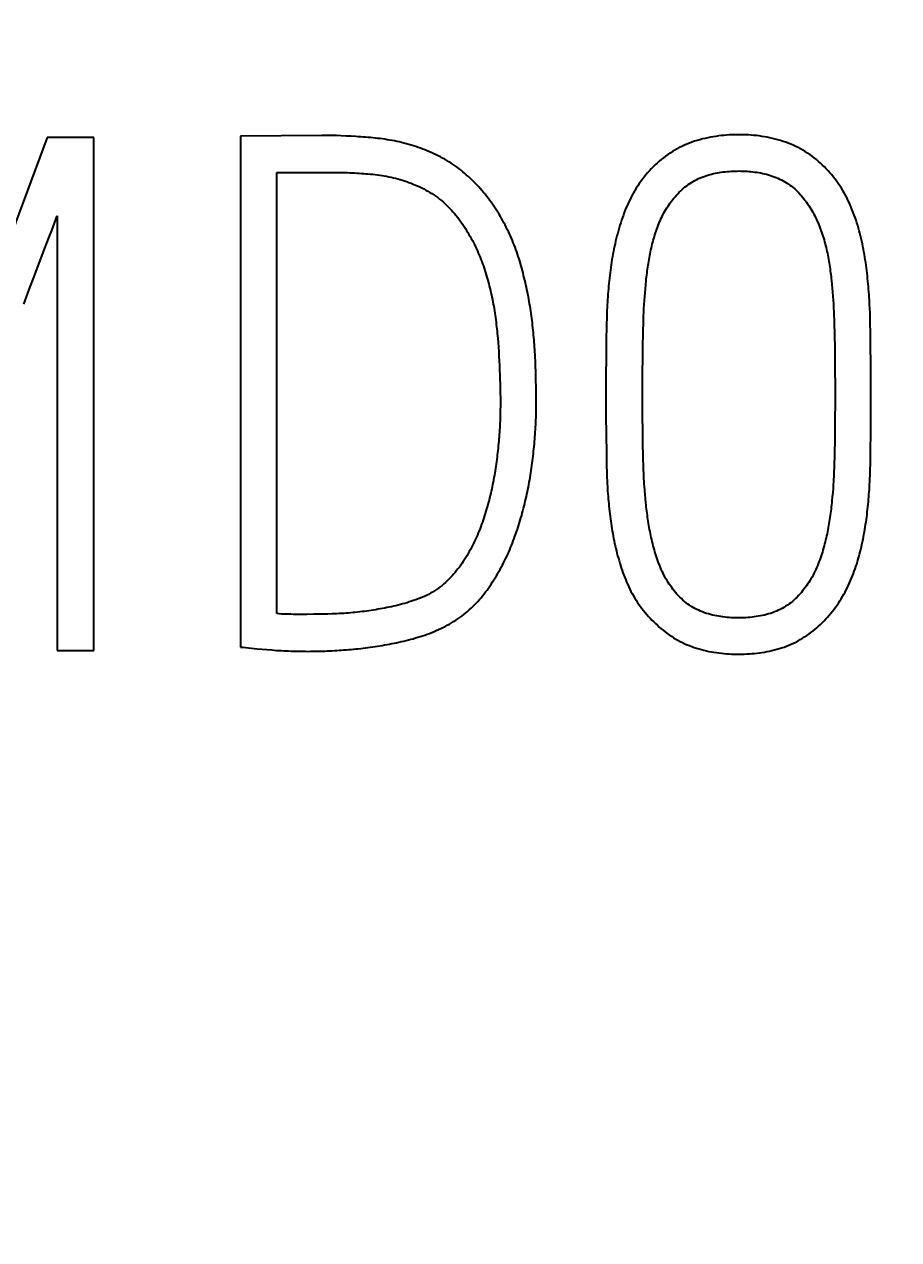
# Model space of a CAD drawing. Extents: x 0 to 420, y 0 to 297.
# Drawn here: x 132.509 to 135.235, y 172.36 to 176.15 of the extents above; entities that cross this region are included whole.
import ezdxf
from ezdxf.enums import TextEntityAlignment as Align

# ---------------------------------------------------------------- set-up
doc = ezdxf.new("R2010")
doc.units = 0
doc.header["$LTSCALE"] = 23.1
doc.layers.add('10100_DIM_FRONT', color=7, linetype='CONTINUOUS')
doc.layers.add('10500_FRONT_LABELING', color=7, linetype='CONTINUOUS')
doc.dimstyles.get("Standard").update_dxf_attribs({"dimtxt": 2.5, "dimasz": 2.5, "dimexe": 1.25, "dimexo": 0.625, "dimtad": 1, "dimcen": 2.5, "dimazin": 3, "dimtfac": 1, "dimtmove": 0, "dimatfit": 3})

# ---------------------------------------------------------------- blocks, each defined once
blk = doc.blocks.new('*D0')
at = {"layer": '10100_DIM_FRONT', "linetype": 'CONTINUOUS'}
for p, q in [((107.530749, 192.195968), (107.530749, 134.211085)), ((143.030749, 192.195968), (143.030749, 134.211085)), ((107.530749, 136.211085), (125.280749, 136.211085)), ((143.030749, 136.211085), (125.280749, 136.211085))]:
    blk.add_line(p, q, dxfattribs=at)
for points in [[(111.030749, 136.711085), (107.530749, 136.211085), (111.030749, 135.711085)], [(139.530749, 135.711085), (143.030749, 136.211085), (139.530749, 136.711085)]]:
    blk.add_solid(points, dxfattribs=at)
blk.add_text('35,5', height=3.5, dxfattribs=at).set_placement((121.450091, 137.086085), (130.950091, 137.086085), align=Align.FIT)
blk = doc.blocks.new('*D1')
at = {"layer": '10100_DIM_FRONT', "linetype": 'CONTINUOUS'}
for p, q in [((143.030749, 192.195968), (143.030749, 124.458443)), ((99.530757, 151.746968), (99.530757, 124.458443)), ((99.530757, 126.458443), (121.280753, 126.458443)), ((143.030749, 126.458443), (121.280753, 126.458443))]:
    blk.add_line(p, q, dxfattribs=at)
for points in [[(103.030757, 126.958443), (99.530757, 126.458443), (103.030757, 125.958443)], [(139.530749, 125.958443), (143.030749, 126.458443), (139.530749, 126.958443)]]:
    blk.add_solid(points, dxfattribs=at)
blk.add_text('43,5', height=3.5, dxfattribs=at).set_placement((117.247464, 127.333443), (126.997464, 127.333443), align=Align.FIT)

msp = doc.modelspace()

# ---------------------------------------------------------------- linework, layer by layer
at = {"layer": '10500_FRONT_LABELING', "color": 7, "linetype": 'CONTINUOUS'}
for p, q in [((132.5799, 175.797), (132.4674, 175.4944)), ((132.7254, 175.797), (132.5799, 175.797)), ((132.7254, 174.197), (132.7254, 175.797)), ((133.1822, 175.8014), (133.1822, 174.2081)), ((133.4816, 175.8029), (133.4665, 175.8033)), ((133.4968, 175.8023), (133.4816, 175.8029)), ((133.5119, 175.8017), (133.4968, 175.8023)), ((133.5271, 175.801), (133.5119, 175.8017)), ((133.2964, 174.3124), (133.2964, 175.6882)), ((132.6112, 175.5529), (132.6112, 174.197)), ((132.524, 175.3234), (132.5415, 175.3693)), ((135.025, 175.3512), (135.0262, 175.339)), ((132.5067, 175.2775), (132.524, 175.3234)), ((134.4429, 175.301), (134.4438, 175.3132)), ((134.4438, 175.3132), (134.4448, 175.3255)), ((134.4448, 175.3255), (134.446, 175.3377)), ((135.0262, 175.339), (135.0273, 175.3268)), ((135.0273, 175.3268), (135.0283, 175.3146)), ((135.0283, 175.3146), (135.0293, 175.3023)), ((135.0293, 175.3023), (135.0302, 175.2901)), ((134.4399, 175.2521), (134.4405, 175.2643)), ((134.4405, 175.2643), (134.4412, 175.2765)), ((134.4412, 175.2765), (134.442, 175.2888)), ((134.442, 175.2888), (134.4429, 175.301)), ((135.0302, 175.2901), (135.031, 175.2778)), ((135.031, 175.2778), (135.0317, 175.2655)), ((135.0317, 175.2655), (135.0323, 175.2533)), ((135.1452, 175.2496), (135.1445, 175.2662)), ((134.3243, 175.2331), (134.3239, 175.2164)), ((134.4386, 175.2153), (134.439, 175.2276)), ((134.439, 175.2276), (134.4394, 175.2398)), ((134.4394, 175.2398), (134.4399, 175.2521)), ((135.0323, 175.2533), (135.0328, 175.241)), ((135.0328, 175.241), (135.0333, 175.2287)), ((135.0333, 175.2287), (135.0338, 175.2102)), ((135.1457, 175.2328), (135.1452, 175.2496)), ((135.1461, 175.2161), (135.1457, 175.2328)), ((134.3235, 175.1996), (134.3231, 175.1745)), ((134.3239, 175.2164), (134.3235, 175.1996)), ((134.4377, 175.1786), (134.4381, 175.197)), ((134.4381, 175.197), (134.4386, 175.2153)), ((135.0338, 175.2102), (135.0343, 175.1917)), ((135.0343, 175.1917), (135.0347, 175.1732)), ((135.1466, 175.1911), (135.1461, 175.2161)), ((135.1472, 175.1492), (135.1466, 175.1911)), ((133.9844, 175.1716), (133.9855, 175.1574)), ((133.9855, 175.1574), (133.9866, 175.1431)), ((134.3231, 175.1745), (134.3224, 175.1075)), ((134.4369, 175.1296), (134.4372, 175.1541)), ((134.4372, 175.1541), (134.4377, 175.1786)), ((135.0347, 175.1732), (135.0351, 175.1486)), ((133.9866, 175.1431), (133.9875, 175.1289)), ((133.9875, 175.1289), (133.9883, 175.1146)), ((133.9883, 175.1146), (133.9891, 175.1003)), ((134.1022, 175.0982), (134.1015, 175.1133)), ((134.4365, 175.0989), (134.4369, 175.1296)), ((135.0351, 175.1486), (135.0355, 175.1178)), ((135.0355, 175.1178), (135.0358, 175.087)), ((135.1478, 175.0907), (135.1472, 175.1492)), ((133.9891, 175.1003), (133.9898, 175.086)), ((133.9898, 175.086), (133.9904, 175.0717)), ((134.1027, 175.0831), (134.1022, 175.0982)), ((134.1032, 175.0679), (134.1027, 175.0831)), ((134.3224, 175.1075), (134.322, 175.0572)), ((134.4363, 175.0744), (134.4365, 175.0989)), ((135.0358, 175.087), (135.036, 175.0624)), ((135.1481, 175.0404), (135.1478, 175.0907)), ((133.9904, 175.0717), (133.991, 175.0574)), ((133.991, 175.0574), (133.9915, 175.0431)), ((133.9915, 175.0431), (133.9919, 175.0287)), ((134.1037, 175.0452), (134.1032, 175.0679)), ((134.1043, 175.0148), (134.1037, 175.0452)), ((134.322, 175.0572), (134.3219, 174.9825)), ((134.4361, 175.0131), (134.4362, 175.0437)), ((134.4362, 175.0437), (134.4363, 175.0744)), ((135.036, 175.0624), (135.0361, 175.0316)), ((135.1481, 175.007), (135.1481, 175.0404)), ((133.9919, 175.0287), (133.9923, 175.0144)), ((133.9923, 175.0144), (133.9925, 175.0001)), ((133.9925, 175.0001), (133.9927, 174.9857)), ((134.1045, 174.9996), (134.1043, 175.0148)), ((134.1047, 174.9845), (134.1045, 174.9996)), ((134.4361, 174.9695), (134.4361, 175.0131)), ((135.0361, 175.0316), (135.0362, 174.9825)), ((135.148, 174.9354), (135.1481, 175.007)), ((133.9927, 174.9857), (133.9928, 174.9713)), ((134.3219, 174.9825), (134.322, 174.9278)), ((134.4362, 174.9435), (134.4361, 174.9695)), ((135.0362, 174.9825), (135.0361, 174.9565)), ((134.322, 174.9278), (134.3224, 174.8731)), ((134.4363, 174.9175), (134.4362, 174.9435)), ((135.036, 174.9305), (135.0358, 174.9044)), ((135.0361, 174.9565), (135.036, 174.9305)), ((135.1476, 174.8803), (135.148, 174.9354)), ((134.4366, 174.8915), (134.4363, 174.9175)), ((134.437, 174.859), (134.4366, 174.8915)), ((135.0358, 174.9044), (135.0356, 174.8784)), ((134.3224, 174.8731), (134.3232, 174.8106)), ((134.4373, 174.833), (134.437, 174.859)), ((135.0356, 174.8784), (135.0351, 174.8459)), ((135.1469, 174.8174), (135.1476, 174.8803)), ((134.3232, 174.8106), (134.3236, 174.7872)), ((134.4377, 174.8134), (134.4373, 174.833)), ((134.4381, 174.7939), (134.4377, 174.8134)), ((135.0347, 174.8198), (135.0343, 174.8003)), ((135.0351, 174.8459), (135.0347, 174.8198)), ((135.1465, 174.7939), (135.1469, 174.8174)), ((134.3236, 174.7872), (134.3239, 174.7716)), ((134.3239, 174.7716), (134.3244, 174.756)), ((134.4387, 174.7744), (134.4381, 174.7939)), ((134.4392, 174.7614), (134.4387, 174.7744)), ((135.0337, 174.7808), (135.0333, 174.7678)), ((135.0343, 174.8003), (135.0337, 174.7808)), ((135.1458, 174.7624), (135.1462, 174.7781)), ((135.1462, 174.7781), (135.1465, 174.7939)), ((134.3244, 174.756), (134.3249, 174.7404)), ((134.3249, 174.7404), (134.3256, 174.7248)), ((134.4397, 174.7485), (134.4392, 174.7614)), ((134.4403, 174.7355), (134.4397, 174.7485)), ((134.4411, 174.7225), (134.4403, 174.7355)), ((135.0328, 174.7548), (135.0322, 174.7418)), ((135.0333, 174.7678), (135.0328, 174.7548)), ((135.1453, 174.7467), (135.1458, 174.7624)), ((134.4439, 174.6838), (134.4429, 174.6967)), ((135.0299, 174.7028), (135.0289, 174.6899)), ((135.0308, 174.7158), (135.0299, 174.7028)), ((134.4451, 174.6709), (134.4439, 174.6838)), ((134.4464, 174.658), (134.4451, 174.6709)), ((135.0289, 174.6899), (135.0277, 174.6769)), ((133.3898, 174.3101), (133.3683, 174.3101)), ((133.4114, 174.3102), (133.3898, 174.3101)), ((133.4258, 174.3103), (133.4114, 174.3102)), ((133.4689, 174.3114), (133.4546, 174.311)), ((133.4833, 174.312), (133.4689, 174.3114)), ((133.2349, 174.203), (133.2651, 174.2002)), ((132.6112, 174.197), (132.7254, 174.197)), ((133.2651, 174.2002), (133.2802, 174.199))]:
    msp.add_line(p, q, dxfattribs=at)
for points in [[(133.4665, 175.8033), (133.4589, 175.8034), (133.4513, 175.8036), (133.4437, 175.8036), (133.4361, 175.8037), (133.1822, 175.8014)], [(134.1015, 175.1133), (134.1011, 175.1209), (134.1007, 175.1284), (134.1002, 175.136), (134.0997, 175.1435), (134.0991, 175.1511), (134.0986, 175.1586), (134.0979, 175.1661), (134.0973, 175.1736), (134.0966, 175.1811), (134.0958, 175.1887), (134.095, 175.1962), (134.0942, 175.2037), (134.0934, 175.2112), (134.0925, 175.2187), (134.0916, 175.2262), (134.0907, 175.2336), (134.0897, 175.2411), (134.0887, 175.2486), (134.0876, 175.2561), (134.0865, 175.2635), (134.0853, 175.271), (134.0841, 175.2784), (134.0828, 175.2859), (134.0814, 175.2933), (134.0801, 175.3007), (134.0786, 175.3082), (134.0771, 175.3156), (134.0756, 175.323), (134.074, 175.3304), (134.0724, 175.3378), (134.0707, 175.3452), (134.069, 175.3526), (134.0672, 175.36), (134.0654, 175.3673), (134.0635, 175.3747), (134.0616, 175.3821), (134.0596, 175.3894), (134.0576, 175.3968), (134.0555, 175.4041), (134.0533, 175.4114), (134.051, 175.4188), (134.0487, 175.4261), (134.0463, 175.4333), (134.0438, 175.4406), (134.0412, 175.4478), (134.0386, 175.4549), (134.0359, 175.462), (134.033, 175.4691), (134.0302, 175.4761), (134.0272, 175.4831), (134.0241, 175.4901), (134.021, 175.497), (134.0178, 175.5039), (134.0145, 175.5107), (134.0111, 175.5175), (134.0077, 175.5243), (134.0041, 175.5311), (134.0005, 175.5377), (133.9968, 175.5444), (133.993, 175.551), (133.9891, 175.5576), (133.9851, 175.5641), (133.9811, 175.5706), (133.9769, 175.577), (133.9726, 175.5834), (133.9683, 175.5897), (133.9638, 175.5959), (133.9593, 175.6021), (133.9547, 175.6081), (133.95, 175.6141), (133.9452, 175.62), (133.9404, 175.6259), (133.9354, 175.6316), (133.9304, 175.6373), (133.9254, 175.6429), (133.9202, 175.6485), (133.915, 175.654), (133.9097, 175.6594), (133.9043, 175.6647), (133.8989, 175.67), (133.8933, 175.6751), (133.8877, 175.6802), (133.882, 175.6852), (133.8761, 175.6901), (133.8702, 175.6949), (133.8642, 175.6996), (133.858, 175.7042), (133.8518, 175.7087), (133.8454, 175.713), (133.839, 175.7173), (133.8326, 175.7214), (133.826, 175.7254), (133.8194, 175.7292), (133.8128, 175.7329), (133.8061, 175.7365), (133.7993, 175.74), (133.7925, 175.7433), (133.7856, 175.7465), (133.7787, 175.7497), (133.7717, 175.7527), (133.7647, 175.7556), (133.7577, 175.7584), (133.7506, 175.7611), (133.7434, 175.7637), (133.7362, 175.7663), (133.729, 175.7687), (133.7218, 175.7711), (133.7145, 175.7733), (133.7071, 175.7755), (133.6997, 175.7776), (133.6923, 175.7796), (133.6849, 175.7814), (133.6775, 175.7832), (133.67, 175.7848), (133.6626, 175.7864), (133.6551, 175.7878), (133.6476, 175.7892), (133.6401, 175.7904), (133.6326, 175.7916), (133.6251, 175.7926), (133.6176, 175.7936), (133.6101, 175.7945), (133.6026, 175.7954), (133.5951, 175.7961), (133.5875, 175.7969), (133.58, 175.7975), (133.5724, 175.7981), (133.5649, 175.7987), (133.5573, 175.7992), (133.5498, 175.7997), (133.5422, 175.8002), (133.5271, 175.801)], [(135.1445, 175.2662), (135.1441, 175.2746), (135.1437, 175.2829), (135.1432, 175.2913), (135.1427, 175.2996), (135.1421, 175.3079), (135.1415, 175.3163), (135.1409, 175.3246), (135.1402, 175.3329), (135.1395, 175.3412), (135.1387, 175.3495), (135.1378, 175.3578), (135.1369, 175.3661), (135.136, 175.3744), (135.135, 175.3827), (135.134, 175.391), (135.1329, 175.3993), (135.1317, 175.4076), (135.1305, 175.4159), (135.1292, 175.4242), (135.1278, 175.4324), (135.1263, 175.4407), (135.1248, 175.4489), (135.1232, 175.4572), (135.1215, 175.4654), (135.1197, 175.4737), (135.1178, 175.4819), (135.1158, 175.4901), (135.1137, 175.4983), (135.1114, 175.5065), (135.1091, 175.5147), (135.1067, 175.5229), (135.1042, 175.531), (135.1016, 175.5391), (135.0989, 175.5472), (135.096, 175.5552), (135.0931, 175.5631), (135.09, 175.571), (135.0868, 175.5789), (135.0835, 175.5867), (135.08, 175.5944), (135.0764, 175.602), (135.0726, 175.6096), (135.0687, 175.6172), (135.0645, 175.6246), (135.0602, 175.632), (135.0558, 175.6393), (135.0511, 175.6464), (135.0463, 175.6535), (135.0414, 175.6604), (135.0363, 175.6672), (135.0311, 175.6739), (135.0258, 175.6805), (135.0203, 175.6869), (135.0147, 175.6932), (135.009, 175.6994), (135.0031, 175.7055), (134.9971, 175.7114), (134.9909, 175.7171), (134.9845, 175.7228), (134.978, 175.7283), (134.9713, 175.7336), (134.9645, 175.7388), (134.9575, 175.7438), (134.9504, 175.7486), (134.9433, 175.7531), (134.936, 175.7575), (134.9286, 175.7617), (134.9212, 175.7656), (134.9136, 175.7694), (134.9059, 175.7729), (134.8982, 175.7763), (134.8903, 175.7794), (134.8824, 175.7824), (134.8744, 175.7852), (134.8662, 175.7878), (134.858, 175.7902), (134.8498, 175.7924), (134.8414, 175.7945), (134.8331, 175.7963), (134.8248, 175.798), (134.8164, 175.7995), (134.808, 175.8008), (134.7997, 175.802), (134.7913, 175.803), (134.7828, 175.8038), (134.7744, 175.8045), (134.766, 175.805), (134.7575, 175.8054), (134.749, 175.8057), (134.7405, 175.8058), (134.732, 175.8058), (134.7235, 175.8057), (134.715, 175.8054), (134.7065, 175.805), (134.698, 175.8045), (134.6895, 175.8038), (134.681, 175.8029), (134.6726, 175.8019), (134.6642, 175.8008), (134.6558, 175.7995), (134.6475, 175.798), (134.6392, 175.7963), (134.6309, 175.7945), (134.6227, 175.7925), (134.6145, 175.7903), (134.6064, 175.7879), (134.5983, 175.7853), (134.5902, 175.7825), (134.5822, 175.7795), (134.5743, 175.7763), (134.5664, 175.773), (134.5587, 175.7694), (134.5511, 175.7656), (134.5436, 175.7616), (134.5362, 175.7575), (134.529, 175.7531), (134.5218, 175.7486), (134.5148, 175.7438), (134.5079, 175.7389), (134.5012, 175.7338), (134.4945, 175.7284), (134.488, 175.723), (134.4816, 175.7173), (134.4753, 175.7115), (134.4692, 175.7055), (134.4633, 175.6994), (134.4575, 175.6932), (134.4519, 175.6869), (134.4464, 175.6804), (134.441, 175.6738), (134.4358, 175.6671), (134.4308, 175.6603), (134.4258, 175.6534), (134.4211, 175.6463), (134.4164, 175.6391), (134.4119, 175.6318), (134.4077, 175.6245), (134.4036, 175.617), (134.3996, 175.6095), (134.3959, 175.602), (134.3922, 175.5943), (134.3888, 175.5866), (134.3855, 175.5789), (134.3823, 175.5711), (134.3792, 175.5633), (134.3763, 175.5554), (134.3734, 175.5474), (134.3707, 175.5394), (134.3681, 175.5314), (134.3655, 175.5233), (134.3631, 175.5153), (134.3607, 175.5071), (134.3585, 175.499), (134.3563, 175.4908), (134.3542, 175.4825), (134.3522, 175.4743), (134.3503, 175.466), (134.3485, 175.4578), (134.3468, 175.4495), (134.3452, 175.4412), (134.3436, 175.433), (134.3421, 175.4247), (134.3407, 175.4164), (134.3394, 175.4081), (134.3382, 175.3998), (134.337, 175.3915), (134.3358, 175.3832), (134.3347, 175.3749)], [(133.2964, 175.6882), (133.4805, 175.6882), (133.4877, 175.6881), (133.4949, 175.688), (133.5021, 175.6879), (133.5093, 175.6877), (133.5165, 175.6875), (133.5237, 175.6872), (133.5309, 175.6869), (133.5381, 175.6866), (133.5453, 175.6862), (133.5524, 175.6858), (133.5596, 175.6853), (133.5668, 175.6848), (133.5739, 175.6843), (133.5811, 175.6837), (133.5882, 175.6831), (133.5954, 175.6823), (133.6025, 175.6816), (133.6097, 175.6807), (133.6168, 175.6798), (133.6239, 175.6787), (133.631, 175.6776), (133.6381, 175.6763), (133.6451, 175.675), (133.6522, 175.6735), (133.6593, 175.6719), (133.6663, 175.6701), (133.6733, 175.6683), (133.6803, 175.6662), (133.6873, 175.6641), (133.6942, 175.6619), (133.7011, 175.6595), (133.7079, 175.657), (133.7147, 175.6545), (133.7214, 175.6518), (133.7281, 175.649), (133.7347, 175.6461), (133.7413, 175.6431), (133.7478, 175.6399), (133.7542, 175.6366), (133.7606, 175.6332), (133.7669, 175.6297), (133.7732, 175.626), (133.7794, 175.6221), (133.7855, 175.6181), (133.7915, 175.614), (133.7974, 175.6097), (133.8032, 175.6053), (133.8088, 175.6007), (133.8144, 175.5961), (133.8198, 175.5913), (133.825, 175.5864), (133.8302, 175.5814), (133.8352, 175.5762), (133.8401, 175.571), (133.845, 175.5656), (133.8497, 175.5602), (133.8543, 175.5546), (133.8588, 175.549), (133.8632, 175.5432), (133.8675, 175.5374), (133.8717, 175.5314), (133.8758, 175.5254), (133.8799, 175.5194), (133.8838, 175.5133), (133.8876, 175.5071), (133.8914, 175.501), (133.895, 175.4947), (133.8986, 175.4885), (133.9021, 175.4822), (133.9055, 175.4758), (133.9088, 175.4694), (133.912, 175.463), (133.9152, 175.4565), (133.9183, 175.45), (133.9212, 175.4435), (133.9241, 175.4369), (133.9269, 175.4303), (133.9296, 175.4236), (133.9323, 175.4169), (133.9348, 175.4101), (133.9373, 175.4033), (133.9397, 175.3965), (133.942, 175.3897), (133.9443, 175.3828), (133.9465, 175.3759), (133.9486, 175.3689), (133.9507, 175.362), (133.9527, 175.355), (133.9546, 175.348), (133.9565, 175.341), (133.9583, 175.3341), (133.9601, 175.3271), (133.9618, 175.3201), (133.9634, 175.3131), (133.965, 175.306), (133.9665, 175.299), (133.9679, 175.292), (133.9693, 175.285), (133.9707, 175.2779), (133.972, 175.2709), (133.9732, 175.2638), (133.9744, 175.2568), (133.9755, 175.2497), (133.9765, 175.2426), (133.9775, 175.2356), (133.9785, 175.2285), (133.9794, 175.2214), (133.9802, 175.2143), (133.981, 175.2072), (133.9818, 175.2001), (133.9825, 175.193), (133.9832, 175.1859), (133.9838, 175.1788), (133.9844, 175.1716)], [(134.446, 175.3377), (134.4472, 175.3499), (134.4478, 175.356), (134.4485, 175.3621), (134.4492, 175.3682), (134.45, 175.3743), (134.4507, 175.3804), (134.4515, 175.3865), (134.4524, 175.3926), (134.4533, 175.3987), (134.4542, 175.4047), (134.4552, 175.4108), (134.4562, 175.4168), (134.4573, 175.4228), (134.4584, 175.4288), (134.4596, 175.4348), (134.4608, 175.4408), (134.4621, 175.4467), (134.4635, 175.4527), (134.4649, 175.4586), (134.4664, 175.4645), (134.4679, 175.4704), (134.4695, 175.4763), (134.4711, 175.4822), (134.4728, 175.488), (134.4746, 175.4938), (134.4764, 175.4997), (134.4783, 175.5054), (134.4803, 175.5112), (134.4824, 175.517), (134.4846, 175.5227), (134.4868, 175.5284), (134.4892, 175.534), (134.4916, 175.5397), (134.4942, 175.5453), (134.4969, 175.5509), (134.4997, 175.5564), (134.5026, 175.5619), (134.5057, 175.5673), (134.5088, 175.5726), (134.512, 175.5779), (134.5154, 175.5831), (134.5189, 175.5882), (134.5224, 175.5932), (134.5261, 175.5982), (134.5299, 175.6031), (134.5337, 175.6079), (134.5377, 175.6126), (134.5419, 175.6172), (134.5461, 175.6218), (134.5504, 175.6262), (134.5549, 175.6306), (134.5594, 175.6348), (134.564, 175.6388), (134.5688, 175.6428), (134.5736, 175.6466), (134.5785, 175.6502), (134.5836, 175.6537), (134.5887, 175.657), (134.594, 175.6602), (134.5993, 175.6633), (134.6048, 175.6661), (134.6104, 175.6688), (134.6161, 175.6714), (134.6219, 175.6737), (134.6277, 175.6759), (134.6336, 175.6779), (134.6395, 175.6798), (134.6454, 175.6815), (134.6513, 175.6831), (134.6573, 175.6845), (134.6634, 175.6858), (134.6694, 175.687), (134.6755, 175.688), (134.6816, 175.689), (134.6878, 175.6898), (134.694, 175.6905), (134.7002, 175.6911), (134.7063, 175.6916), (134.7125, 175.692), (134.7187, 175.6923), (134.7249, 175.6925), (134.7311, 175.6926), (134.7372, 175.6927), (134.7434, 175.6926), (134.7495, 175.6925), (134.7557, 175.6922), (134.7618, 175.6919), (134.7679, 175.6914), (134.7741, 175.6909), (134.7802, 175.6903), (134.7863, 175.6895), (134.7924, 175.6886), (134.7984, 175.6876), (134.8045, 175.6865), (134.8106, 175.6852), (134.8166, 175.6838), (134.8227, 175.6823), (134.8287, 175.6806), (134.8347, 175.6788), (134.8406, 175.6768), (134.8464, 175.6747), (134.8522, 175.6725), (134.8579, 175.6701), (134.8635, 175.6675), (134.8691, 175.6648), (134.8746, 175.6619), (134.88, 175.6588), (134.8853, 175.6556), (134.8906, 175.6522), (134.8957, 175.6486), (134.9007, 175.6449), (134.9056, 175.641), (134.9104, 175.637), (134.915, 175.6329), (134.9194, 175.6286), (134.9237, 175.6242), (134.9279, 175.6196), (134.932, 175.615), (134.9359, 175.6102), (134.9398, 175.6053), (134.9435, 175.6003), (134.9472, 175.5952), (134.9508, 175.5901), (134.9542, 175.585), (134.9576, 175.5798), (134.9609, 175.5745), (134.964, 175.5692), (134.9671, 175.5638), (134.97, 175.5584), (134.9729, 175.5529), (134.9756, 175.5474), (134.9783, 175.5418), (134.9808, 175.5362), (134.9833, 175.5306), (134.9857, 175.5248), (134.988, 175.5191), (134.9902, 175.5133), (134.9923, 175.5075), (134.9944, 175.5016), (134.9964, 175.4957), (134.9983, 175.4898), (135.0001, 175.4838), (135.0019, 175.4779), (135.0035, 175.4719)], [(132.5854, 175.4839), (132.5941, 175.5069), (132.6027, 175.5298), (132.6112, 175.5529)], [(132.5415, 175.3693), (132.5679, 175.4381), (132.5854, 175.4839)], [(135.0035, 175.4719), (135.0052, 175.466), (135.0067, 175.46), (135.0082, 175.454), (135.0096, 175.448), (135.011, 175.442), (135.0123, 175.436), (135.0135, 175.43), (135.0147, 175.424), (135.0158, 175.418), (135.0168, 175.4119), (135.0178, 175.4059), (135.0188, 175.3998), (135.0197, 175.3938), (135.0205, 175.3877), (135.0214, 175.3816), (135.0222, 175.3756), (135.0229, 175.3695), (135.0236, 175.3634), (135.0243, 175.3573), (135.025, 175.3512)], [(134.3347, 175.3749), (134.3337, 175.3666), (134.3328, 175.3583), (134.3318, 175.3499), (134.331, 175.3416), (134.3302, 175.3333), (134.3294, 175.325), (134.3287, 175.3166), (134.3281, 175.3083), (134.3275, 175.3), (134.3269, 175.2916), (134.3264, 175.2833), (134.326, 175.2749), (134.3256, 175.2666), (134.3252, 175.2582), (134.3249, 175.2498), (134.3243, 175.2331)], [(133.3704, 174.1949), (133.3779, 174.1948), (133.3854, 174.1948), (133.3929, 174.1947), (133.4004, 174.1948), (133.4079, 174.1948), (133.4154, 174.1949), (133.4229, 174.1951), (133.4304, 174.1952), (133.4379, 174.1955), (133.4453, 174.1957), (133.4528, 174.196), (133.4603, 174.1963), (133.4678, 174.1967), (133.4753, 174.197), (133.4828, 174.1975), (133.4902, 174.1979), (133.4977, 174.1984), (133.5052, 174.199), (133.5127, 174.1995), (133.5201, 174.2001), (133.5276, 174.2008), (133.5351, 174.2015), (133.5425, 174.2022), (133.55, 174.203), (133.5575, 174.2038), (133.5649, 174.2047), (133.5724, 174.2056), (133.5798, 174.2066), (133.5873, 174.2076), (133.5947, 174.2086), (133.6022, 174.2097), (133.6096, 174.2108), (133.6171, 174.212), (133.6245, 174.2132), (133.632, 174.2145), (133.6394, 174.2159), (133.6468, 174.2173), (133.6543, 174.2187), (133.6617, 174.2202), (133.6691, 174.2217), (133.6765, 174.2233), (133.684, 174.225), (133.6914, 174.2267), (133.6988, 174.2284), (133.7062, 174.2303), (133.7136, 174.2322), (133.721, 174.2342), (133.7284, 174.2363), (133.7357, 174.2384), (133.743, 174.2407), (133.7503, 174.2431), (133.7575, 174.2455), (133.7647, 174.2481), (133.7718, 174.2508), (133.7789, 174.2536), (133.7859, 174.2565), (133.7929, 174.2594), (133.7999, 174.2625), (133.8068, 174.2657), (133.8136, 174.269), (133.8205, 174.2724), (133.8272, 174.276), (133.8339, 174.2796), (133.8405, 174.2834), (133.8471, 174.2874), (133.8536, 174.2915), (133.86, 174.2957), (133.8663, 174.3001), (133.8725, 174.3046), (133.8785, 174.3093), (133.8844, 174.3141), (133.8902, 174.3189), (133.8959, 174.3239), (133.9014, 174.329), (133.9069, 174.3343), (133.9122, 174.3396), (133.9174, 174.3451), (133.9226, 174.3506), (133.9276, 174.3563), (133.9325, 174.362), (133.9373, 174.3679), (133.942, 174.3738), (133.9467, 174.3798), (133.9512, 174.3859), (133.9557, 174.3921), (133.9601, 174.3984), (133.9644, 174.4047), (133.9686, 174.4111), (133.9727, 174.4175), (133.9767, 174.424), (133.9806, 174.4304), (133.9845, 174.437), (133.9883, 174.4436), (133.992, 174.4502), (133.9956, 174.4568), (133.9992, 174.4635), (134.0026, 174.4702), (134.006, 174.4769), (134.0093, 174.4837), (134.0126, 174.4906), (134.0157, 174.4974), (134.0188, 174.5043), (134.0218, 174.5113), (134.0248, 174.5182), (134.0276, 174.5252), (134.0304, 174.5323), (134.0331, 174.5393), (134.0358, 174.5464), (134.0384, 174.5536), (134.0409, 174.5607), (134.0434, 174.5679), (134.0458, 174.5751), (134.0482, 174.5824), (134.0505, 174.5896), (134.0528, 174.5969), (134.055, 174.6042), (134.0571, 174.6115), (134.0592, 174.6188), (134.0612, 174.6261), (134.0632, 174.6334), (134.0651, 174.6408), (134.067, 174.6481), (134.0688, 174.6554), (134.0706, 174.6628), (134.0723, 174.6701), (134.074, 174.6775), (134.0756, 174.6849), (134.0772, 174.6923), (134.0787, 174.6996), (134.0801, 174.707), (134.0815, 174.7144), (134.0829, 174.7218), (134.0842, 174.7293), (134.0854, 174.7367), (134.0867, 174.7441), (134.0878, 174.7515), (134.0889, 174.759), (134.09, 174.7664), (134.0911, 174.7739), (134.0921, 174.7813), (134.093, 174.7888), (134.094, 174.7962), (134.0948, 174.8037), (134.0957, 174.8112), (134.0965, 174.8187), (134.0973, 174.8261), (134.098, 174.8336), (134.0987, 174.8411), (134.0994, 174.8486), (134.1, 174.8561), (134.1006, 174.8636), (134.1012, 174.8711), (134.1017, 174.8787), (134.1022, 174.8862), (134.1026, 174.8937), (134.103, 174.9012), (134.1033, 174.9088), (134.1036, 174.9163), (134.1039, 174.9239), (134.1041, 174.9314), (134.1043, 174.939), (134.1045, 174.9466), (134.1046, 174.9541), (134.1047, 174.9617), (134.1047, 174.9693), (134.1047, 174.9845)], [(133.9928, 174.9713), (133.9927, 174.957), (133.9926, 174.9498), (133.9925, 174.9426), (133.9924, 174.9354), (133.9922, 174.9283), (133.992, 174.9211), (133.9917, 174.9139), (133.9914, 174.9068), (133.9911, 174.8996), (133.9907, 174.8925), (133.9903, 174.8854), (133.9899, 174.8782), (133.9894, 174.8711), (133.9888, 174.864), (133.9883, 174.8568), (133.9877, 174.8497), (133.987, 174.8426), (133.9863, 174.8355), (133.9856, 174.8284), (133.9849, 174.8213), (133.9841, 174.8142), (133.9832, 174.8071), (133.9824, 174.8001), (133.9815, 174.793), (133.9805, 174.7859), (133.9795, 174.7789), (133.9785, 174.7718), (133.9774, 174.7647), (133.9763, 174.7577), (133.9752, 174.7506), (133.974, 174.7436), (133.9727, 174.7366), (133.9714, 174.7296), (133.9701, 174.7225), (133.9687, 174.7155), (133.9672, 174.7085), (133.9657, 174.7015), (133.9642, 174.6945), (133.9626, 174.6875), (133.9609, 174.6805), (133.9592, 174.6736), (133.9575, 174.6666), (133.9556, 174.6596), (133.9538, 174.6527), (133.9519, 174.6457), (133.9499, 174.6388), (133.9478, 174.6319), (133.9458, 174.625), (133.9436, 174.6181), (133.9414, 174.6113), (133.9391, 174.6045), (133.9368, 174.5977), (133.9344, 174.5909), (133.9319, 174.5842), (133.9294, 174.5775)], [(135.0322, 174.7418), (135.0316, 174.7288), (135.0312, 174.7223), (135.0308, 174.7158)], [(135.1165, 174.5126), (135.1184, 174.5203), (135.1201, 174.528), (135.1218, 174.5358), (135.1234, 174.5435), (135.125, 174.5513), (135.1264, 174.5591), (135.1278, 174.5669), (135.1292, 174.5746), (135.1304, 174.5824), (135.1316, 174.5902), (135.1328, 174.598), (135.1338, 174.6058), (135.1349, 174.6136), (135.1359, 174.6214), (135.1368, 174.6293), (135.1377, 174.6371), (135.1385, 174.6449), (135.1393, 174.6527), (135.1401, 174.6605), (135.1408, 174.6683), (135.1414, 174.6762), (135.142, 174.684), (135.1426, 174.6918), (135.1431, 174.6997), (135.1436, 174.7075), (135.144, 174.7153), (135.1444, 174.7232), (135.1447, 174.731), (135.1453, 174.7467)], [(134.3256, 174.7248), (134.3259, 174.717), (134.3264, 174.7092), (134.3268, 174.7015), (134.3273, 174.6937), (134.3279, 174.6859), (134.3285, 174.6781), (134.3291, 174.6704), (134.3298, 174.6626), (134.3305, 174.6548), (134.3313, 174.6471), (134.3321, 174.6393), (134.333, 174.6316), (134.3339, 174.6238), (134.3348, 174.6161), (134.3358, 174.6084), (134.3369, 174.6006), (134.338, 174.5929), (134.3392, 174.5852), (134.3404, 174.5775), (134.3417, 174.5697), (134.343, 174.562), (134.3444, 174.5543), (134.3459, 174.5466), (134.3475, 174.5389), (134.3491, 174.5313), (134.3508, 174.5236), (134.3526, 174.5159), (134.3545, 174.5082), (134.3564, 174.5006), (134.3584, 174.4929), (134.3606, 174.4853), (134.3628, 174.4776), (134.365, 174.47), (134.3674, 174.4624), (134.3698, 174.4549), (134.3724, 174.4473), (134.375, 174.4399), (134.3777, 174.4324), (134.3805, 174.425), (134.3835, 174.4177), (134.3865, 174.4104), (134.3897, 174.4031), (134.393, 174.3959), (134.3964, 174.3888), (134.4, 174.3817), (134.4037, 174.3747), (134.4076, 174.3678), (134.4116, 174.3609), (134.4158, 174.3542), (134.4202, 174.3475), (134.4247, 174.3409), (134.4293, 174.3344), (134.4341, 174.328), (134.439, 174.3218), (134.444, 174.3157), (134.4491, 174.3097), (134.4544, 174.3038), (134.4598, 174.298), (134.4652, 174.2923), (134.4708, 174.2868), (134.4765, 174.2813), (134.4823, 174.2759), (134.4882, 174.2706), (134.4942, 174.2654), (134.5003, 174.2604), (134.5066, 174.2554), (134.513, 174.2506), (134.5194, 174.2459), (134.526, 174.2415), (134.5327, 174.2372), (134.5395, 174.233), (134.5463, 174.2291), (134.5533, 174.2254), (134.5603, 174.2219), (134.5675, 174.2185), (134.5747, 174.2154), (134.5821, 174.2124), (134.5895, 174.2096), (134.597, 174.2069), (134.6046, 174.2045), (134.6122, 174.2022), (134.6199, 174.2), (134.6276, 174.1981), (134.6353, 174.1963), (134.6431, 174.1946), (134.6509, 174.1931), (134.6587, 174.1918), (134.6665, 174.1906), (134.6743, 174.1896), (134.6821, 174.1887), (134.69, 174.1879), (134.6978, 174.1872), (134.7057, 174.1867), (134.7136, 174.1863), (134.7215, 174.1861), (134.7295, 174.1859), (134.7374, 174.1859), (134.7454, 174.186), (134.7533, 174.1862), (134.7613, 174.1865), (134.7692, 174.1869), (134.7771, 174.1875), (134.785, 174.1882), (134.7928, 174.189), (134.8007, 174.19), (134.8084, 174.1911), (134.8162, 174.1924), (134.8239, 174.1938), (134.8316, 174.1954), (134.8393, 174.1971), (134.8469, 174.199), (134.8545, 174.201), (134.8621, 174.2032), (134.8696, 174.2056), (134.8771, 174.2082), (134.8845, 174.2109), (134.8919, 174.2138), (134.8993, 174.217), (134.9066, 174.2203), (134.9138, 174.2238), (134.9208, 174.2274), (134.9277, 174.2313), (134.9346, 174.2353), (134.9413, 174.2395), (134.9478, 174.2438), (134.9543, 174.2483), (134.9607, 174.253), (134.9669, 174.2579), (134.9731, 174.2629), (134.9791, 174.268), (134.9851, 174.2733), (134.9909, 174.2787), (134.9967, 174.2843), (135.0023, 174.29), (135.0077, 174.2957), (135.0131, 174.3016), (135.0183, 174.3076), (135.0234, 174.3136), (135.0284, 174.3198), (135.0332, 174.3261), (135.038, 174.3324), (135.0426, 174.3389), (135.047, 174.3454), (135.0514, 174.3521), (135.0556, 174.3588), (135.0597, 174.3657), (135.0637, 174.3726), (135.0675, 174.3796), (135.0712, 174.3866), (135.0747, 174.3937), (135.0781, 174.4009), (135.0814, 174.4081), (135.0845, 174.4153), (135.0875, 174.4226), (135.0905, 174.4299), (135.0933, 174.4372), (135.096, 174.4446), (135.0986, 174.452), (135.1012, 174.4595), (135.1036, 174.467), (135.1059, 174.4745), (135.1082, 174.4821), (135.1104, 174.4896), (135.1125, 174.4973), (135.1146, 174.5049), (135.1165, 174.5126)], [(134.4429, 174.6967), (134.4419, 174.7096), (134.4415, 174.7161), (134.4411, 174.7225)], [(134.4548, 174.5939), (134.4538, 174.6003), (134.4528, 174.6067), (134.4519, 174.6131), (134.451, 174.6195), (134.4501, 174.6259), (134.4493, 174.6323), (134.4485, 174.6387), (134.4478, 174.6451), (134.4471, 174.6516), (134.4464, 174.658)], [(135.0277, 174.6769), (135.0265, 174.664), (135.0258, 174.6576), (135.0251, 174.6511), (135.0244, 174.6447), (135.0237, 174.6382), (135.0229, 174.6318), (135.022, 174.6254), (135.0212, 174.6189), (135.0203, 174.6125), (135.0193, 174.6061), (135.0183, 174.5997), (135.0173, 174.5933), (135.0162, 174.5869), (135.015, 174.5805), (135.0138, 174.5741), (135.0126, 174.5677), (135.0113, 174.5614), (135.0099, 174.555), (135.0085, 174.5486), (135.0069, 174.5423), (135.0054, 174.5359), (135.0037, 174.5296), (135.0021, 174.5233), (135.0003, 174.517), (134.9985, 174.5107), (134.9966, 174.5045), (134.9947, 174.4983), (134.9926, 174.4921), (134.9905, 174.4859), (134.9884, 174.4798), (134.9861, 174.4737), (134.9838, 174.4676), (134.9813, 174.4616), (134.9788, 174.4556), (134.9761, 174.4496), (134.9734, 174.4437), (134.9705, 174.4378), (134.9675, 174.432), (134.9644, 174.4262), (134.9611, 174.4205), (134.9577, 174.4149), (134.9543, 174.4094), (134.9507, 174.404), (134.947, 174.3987), (134.9432, 174.3934), (134.9393, 174.3882), (134.9352, 174.3831), (134.9311, 174.3781), (134.9268, 174.3732), (134.9224, 174.3684), (134.9178, 174.3637), (134.9131, 174.3591), (134.9082, 174.3547), (134.9032, 174.3504), (134.8982, 174.3464), (134.893, 174.3425), (134.8876, 174.3387), (134.8822, 174.3351), (134.8767, 174.3317), (134.871, 174.3285), (134.8652, 174.3255), (134.8593, 174.3226), (134.8533, 174.32), (134.8472, 174.3175), (134.841, 174.3152), (134.8349, 174.3131), (134.8286, 174.3112), (134.8224, 174.3094), (134.8161, 174.3078), (134.8097, 174.3064), (134.8034, 174.3051), (134.797, 174.3039), (134.7905, 174.3029), (134.784, 174.302), (134.7775, 174.3012), (134.771, 174.3006), (134.7645, 174.3), (134.7579, 174.2996), (134.7514, 174.2993), (134.7449, 174.2991), (134.7384, 174.2991), (134.7319, 174.2991), (134.7254, 174.2992), (134.7189, 174.2994), (134.7125, 174.2997), (134.706, 174.3001), (134.6995, 174.3006), (134.6931, 174.3013), (134.6867, 174.302), (134.6802, 174.3029), (134.6738, 174.304), (134.6674, 174.3051), (134.661, 174.3064), (134.6546, 174.3079), (134.6483, 174.3095), (134.6419, 174.3112), (134.6356, 174.3132), (134.6294, 174.3153), (134.6233, 174.3175), (134.6172, 174.32), (134.6112, 174.3226), (134.6053, 174.3254), (134.5995, 174.3284), (134.5938, 174.3316), (134.5882, 174.335), (134.5827, 174.3385), (134.5773, 174.3423), (134.572, 174.3463), (134.5669, 174.3504), (134.5619, 174.3546), (134.5571, 174.359), (134.5524, 174.3635), (134.5478, 174.3682), (134.5434, 174.373), (134.5391, 174.378), (134.5349, 174.383), (134.5309, 174.3882), (134.5269, 174.3935), (134.5231, 174.3988), (134.5194, 174.4043), (134.5158, 174.4097), (134.5124, 174.4153), (134.5091, 174.4209), (134.5059, 174.4266), (134.5029, 174.4323), (134.5, 174.4382), (134.4972, 174.444), (134.4945, 174.45), (134.492, 174.456), (134.4895, 174.462), (134.4871, 174.4681), (134.4849, 174.4742), (134.4827, 174.4804), (134.4806, 174.4866), (134.4786, 174.4929), (134.4766, 174.4991), (134.4748, 174.5054), (134.473, 174.5117), (134.4712, 174.5179), (134.4696, 174.5242), (134.4679, 174.5305), (134.4664, 174.5368), (134.4649, 174.5431), (134.4634, 174.5494), (134.462, 174.5558), (134.4607, 174.5621), (134.4594, 174.5685), (134.4582, 174.5748), (134.457, 174.5812), (134.4559, 174.5875), (134.4548, 174.5939)], [(133.9294, 174.5775), (133.9268, 174.5708), (133.9241, 174.5641), (133.9213, 174.5575), (133.9184, 174.5509), (133.9155, 174.5443), (133.9125, 174.5378), (133.9093, 174.5313), (133.9061, 174.5249), (133.9028, 174.5185), (133.8994, 174.5121), (133.896, 174.5058), (133.8924, 174.4995), (133.8888, 174.4933), (133.885, 174.4872), (133.8812, 174.4811), (133.8773, 174.4751), (133.8733, 174.4692), (133.8692, 174.4634), (133.865, 174.4576), (133.8607, 174.4519), (133.8563, 174.4463), (133.8518, 174.4407), (133.8472, 174.4353), (133.8424, 174.43), (133.8375, 174.4247), (133.8325, 174.4196), (133.8273, 174.4146), (133.822, 174.4097), (133.8166, 174.4049), (133.811, 174.4002), (133.8053, 174.3957), (133.7995, 174.3914), (133.7936, 174.3872), (133.7876, 174.3833), (133.7815, 174.3795), (133.7754, 174.3758), (133.7691, 174.3724), (133.7627, 174.3692), (133.7562, 174.3662), (133.7496, 174.3633), (133.7429, 174.3607), (133.7361, 174.3581), (133.7293, 174.3556), (133.7225, 174.3532), (133.7157, 174.3508), (133.7088, 174.3486), (133.7019, 174.3464), (133.695, 174.3444), (133.6881, 174.3425), (133.6811, 174.3406), (133.6742, 174.3388), (133.6672, 174.3371), (133.6603, 174.3355), (133.6533, 174.3339), (133.6463, 174.3324), (133.6393, 174.331), (133.6323, 174.3296), (133.6253, 174.3282), (133.6183, 174.3269), (133.6112, 174.3257), (133.6042, 174.3245), (133.5971, 174.3234), (133.5901, 174.3223), (133.583, 174.3212), (133.576, 174.3203), (133.5689, 174.3193), (133.5618, 174.3185), (133.5547, 174.3176), (133.5476, 174.3168), (133.5405, 174.3161), (133.5334, 174.3154), (133.5262, 174.3148), (133.5191, 174.3142), (133.5119, 174.3137), (133.5048, 174.3132), (133.4976, 174.3128), (133.4905, 174.3124), (133.4833, 174.312)], [(133.3683, 174.3101), (133.3467, 174.3101), (133.3395, 174.3102), (133.3323, 174.3103), (133.3251, 174.3104), (133.3179, 174.3107), (133.3108, 174.3111), (133.3036, 174.3117), (133.2964, 174.3124)], [(133.4546, 174.311), (133.4402, 174.3106), (133.433, 174.3104), (133.4258, 174.3103)], [(133.1822, 174.2081), (133.1897, 174.2073), (133.2349, 174.203)], [(133.2802, 174.199), (133.2877, 174.1984), (133.2952, 174.1978), (133.3027, 174.1973), (133.3103, 174.1969), (133.3178, 174.1965), (133.3253, 174.1961), (133.3328, 174.1958), (133.3403, 174.1956), (133.3478, 174.1953), (133.3554, 174.1952), (133.3704, 174.1949)]]:
    msp.add_lwpolyline(points, dxfattribs=at)

# ---------------------------------------------------------------- dimensions: what is measured, and where the dimension line sits
at = {"layer": '10100_DIM_FRONT', "linetype": 'CONTINUOUS'}
for base, p1, picture, middle in [((143.0307, 126.4584), (99.5308, 151.747), '*D1', (122.1225, 129.0834)), ((143.0307, 136.2111), (107.5307, 192.196), '*D0', (126.2001, 138.8361))]:
    dim = msp.add_linear_dim(base=base, p1=p1, p2=(143.0307, 192.196), dimstyle='Standard', dxfattribs=at)
    dim.commit()
    dim.dimension.update_dxf_attribs({"geometry": picture, "text_midpoint": middle, "dimtype": 128})

doc.saveas('drawing.dxf')
